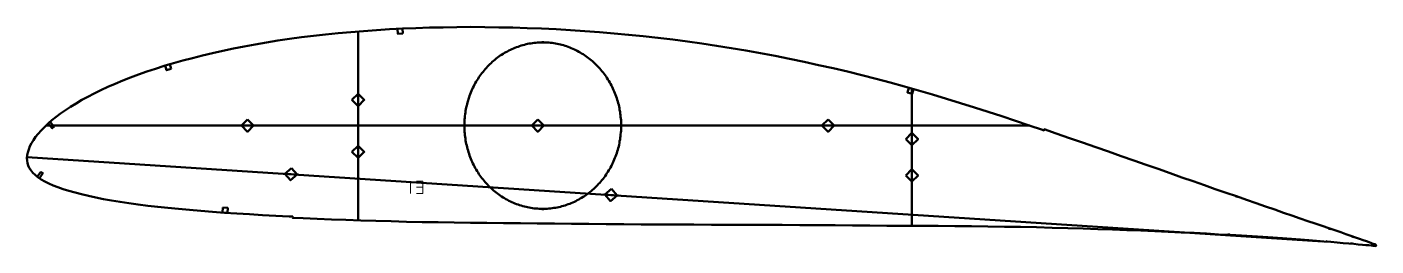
# Model space of a CAD drawing. Header units: metres. Extents: x 9 to 1105, y 102 to 280.
import ezdxf

# ---------------------------------------------------------------- set-up
doc = ezdxf.new("R2010")
doc.units = ezdxf.units.M
doc.layers.add('Layer', color=1, linetype='Continuous', lineweight=50)
doc.layers.add('NumLabel', color=1, linetype='Continuous', lineweight=15)

msp = doc.modelspace()

# ---------------------------------------------------------------- linework, layer by layer
at = {"layer": 'Layer', "color": 7}
for p, q in [((278, 123.1), (278, 276.5)), ((278, 214.8), (278, 226.8)), ((728, 118.6), (728, 230.1)), ((24.3, 200), (823.7, 200)), ((182.1, 200), (194.1, 200)), ((418, 200), (430, 200)), ((653.9, 200), (665.9, 200)), ((728, 183.1), (728, 195.1)), ((278, 172.7), (278, 184.7)), ((9, 174.5), (1061.9, 106)), ((728, 153.6), (728, 165.6)), ((217.5, 160.9), (229.5, 160.2)), ((477.5, 144), (489.5, 143.3))]:
    msp.add_line(p, q, dxfattribs=at)
at = {"layer": 'Layer'}
for p, q in [((428, 267.6), (428, 268.6)), ((364.3, 200), (363.3, 200)), ((491.7, 200), (492.7, 200)), ((991.8, 142.5), (991.4, 141.6)), ((428, 132.4), (428, 131.4)), ((985.5, 112.3), (985.4, 111.3)), ((1067.4, 116.5), (1067.1, 115.5)), ((1086.3, 110), (1086, 109)), ((1065.3, 106.8), (1065.2, 105.8)), ((1085.2, 105), (1085.2, 104))]:
    msp.add_line(p, q, dxfattribs=at)
for points in [[(1104.9, 103.3), (1104.6, 103.4), (1104, 103.6), (1102.9, 104), (1101.4, 104.6), (1099.5, 105.3), (1097.3, 106.1), (1094.6, 107), (1091.7, 108.1), (1088.4, 109.2), (1084.7, 110.5), (1080.7, 111.9), (1076.4, 113.4), (1071.7, 115), (1066.7, 116.7), (1061.3, 118.6), (1055.7, 120.5), (1049.7, 122.5), (1043.4, 124.7), (1036.8, 126.9), (1030, 129.3), (1022.8, 131.8), (1015.4, 134.3), (1007.7, 137), (999.8, 139.7), (991.6, 142.6), (983.2, 145.5), (974.5, 148.5), (965.6, 151.6), (956.5, 154.8), (947.2, 158), (937.8, 161.4), (928.1, 164.8), (918.2, 168.2), (908.2, 171.7), (898.1, 175.3), (887.7, 178.9), (877.3, 182.5), (866.7, 186.2), (856.1, 189.9), (845.3, 193.7), (835.5, 197), (835.2, 196.1), (834.1, 196.5), (823.2, 200.2), (812.2, 203.9), (801.1, 207.6), (790, 211.2), (778.8, 214.8), (767.5, 218.3), (756.2, 221.8), (744.8, 225.2), (733.4, 228.5), (721.9, 231.8), (710.4, 235), (698.8, 238), (687.3, 241), (675.7, 243.9), (664, 246.6), (652.2, 249.2), (640.5, 251.8), (628.6, 254.2), (616.8, 256.6), (605, 258.8), (593.1, 260.9), (581.2, 262.9), (569.3, 264.8), (557.4, 266.6), (545.5, 268.3), (533.6, 269.8), (521.6, 271.3), (509.7, 272.6), (497.8, 273.8), (486, 274.9), (474.1, 275.9), (462.3, 276.8), (450.5, 277.6), (438.8, 278.2), (427.1, 278.8), (415.4, 279.2), (403.8, 279.6), (392.3, 279.8), (380.9, 280), (369.5, 280.1), (358.3, 280), (347.1, 279.8), (336, 279.6), (325, 279.2), (314.1, 278.8), (303.4, 278.3), (292.8, 277.6), (282.3, 276.8), (272, 276), (261.7, 275), (251.6, 274), (241.6, 272.9), (231.9, 271.7), (222.3, 270.4), (212.8, 269), (203.4, 267.5), (194.3, 265.9), (185.3, 264.3), (176.6, 262.6), (168, 260.8), (159.6, 258.9), (151.4, 256.9), (143.3, 254.9), (135.5, 252.8), (127.9, 250.7), (120.5, 248.5), (113.3, 246.2), (106.3, 243.9), (99.6, 241.4), (93, 239), (86.7, 236.5), (80.5, 233.9), (74.7, 231.4), (69, 228.7), (63.6, 226.1), (58.4, 223.4), (53.5, 220.8), (48.8, 218), (44.4, 215.3), (40.2, 212.6), (36.2, 209.8), (32.5, 207.1), (29.1, 204.3), (26, 201.6), (23.1, 198.8), (20.4, 196.1), (18, 193.4), (15.9, 190.8), (14.1, 188.3), (12.6, 185.7), (11.3, 183.2), (10.3, 180.7), (9.6, 178.3), (9.1, 176), (8.9, 173.6), (9, 171.6), (9.3, 169.5), (9.9, 167.5), (10.8, 165.6), (12.1, 163.7), (13.7, 161.7), (15.6, 159.9), (17.8, 158.1), (20.4, 156.3), (23.3, 154.6), (26.6, 153), (30.1, 151.4), (34.1, 149.9), (38.4, 148.4), (43, 147), (48, 145.6), (53.3, 144.2), (59, 142.9), (64.9, 141.6), (71.2, 140.4), (77.7, 139.2), (84.6, 138.1), (91.8, 137), (99.2, 135.9), (107, 134.9), (115.1, 134), (123.4, 133.1), (132.1, 132.3), (141, 131.5), (150.2, 130.7), (159.7, 130), (169.5, 129.3), (179.5, 128.6), (189.7, 128), (200.3, 127.4), (211, 126.8), (222, 126.3), (224.8, 126.1), (224.7, 125.1), (233.2, 124.8), (244.6, 124.3), (256.3, 123.8), (268.1, 123.4), (280.2, 123), (292.4, 122.6), (304.8, 122.3), (317.4, 122), (330.1, 121.7), (343, 121.5), (356.1, 121.3), (369.3, 121.1), (382.7, 121), (396.2, 120.8), (409.9, 120.7), (423.6, 120.5), (437.5, 120.4), (451.4, 120.3), (465.4, 120.2), (479.6, 120.1), (493.8, 120), (508, 119.8), (522.2, 119.8), (536.5, 119.7), (550.9, 119.6), (565.2, 119.5), (579.5, 119.5), (593.9, 119.4), (608.3, 119.4), (622.6, 119.3), (637, 119.2), (651.2, 119.1), (665.5, 119.1), (679.6, 119), (693.7, 118.8), (707.7, 118.7), (721.6, 118.7), (735.5, 118.6), (749.2, 118.5), (762.9, 118.4), (776.4, 118.3), (789.8, 118.1), (803.1, 117.9), (816.3, 117.7), (829.3, 117.4), (842, 117.1), (854.6, 116.8), (867, 116.4), (879.1, 116), (891, 115.6), (902.7, 115.1), (914.1, 114.7), (925.3, 114.2), (936.2, 113.8), (946.8, 113.3), (957.2, 112.8), (967.3, 112.3), (977, 111.7), (986.5, 111.2), (995.7, 110.7), (1004.5, 110.1), (1013, 109.6), (1021.2, 109.1), (1029, 108.5), (1036.5, 108), (1043.6, 107.5), (1050.4, 107), (1056.8, 106.5), (1062.8, 106), (1068.4, 105.5), (1073.6, 105), (1078.5, 104.6), (1082.9, 104.2), (1087, 103.9), (1090.7, 103.5), (1094, 103.2), (1096.8, 103), (1099.3, 102.8), (1101.3, 102.6), (1102.9, 102.4), (1104.1, 102.3), (1104.8, 102.3), (1105.1, 102.2)], [(491.7, 200), (491.7, 201.4), (491.6, 202.8), (491.6, 204.3), (491.5, 205.7), (491.3, 207.1), (491.2, 208.5), (491, 209.9), (490.8, 211.3), (490.5, 212.7), (490.3, 214.1), (490, 215.5), (489.7, 216.9), (489.3, 218.2), (488.9, 219.6), (488.5, 221), (488.1, 222.3), (487.7, 223.6), (487.2, 225), (486.7, 226.3), (486.1, 227.6), (485.6, 228.9), (485, 230.1), (484.4, 231.4), (483.8, 232.7), (483.1, 233.9), (482.4, 235.1), (481.7, 236.3), (481, 237.5), (480.2, 238.7), (479.4, 239.8), (478.6, 241), (477.8, 242.1), (477, 243.2), (476.1, 244.3), (475.2, 245.3), (474.3, 246.4), (473.4, 247.4), (472.4, 248.4), (471.5, 249.4), (470.5, 250.3), (469.5, 251.3), (468.4, 252.2), (467.4, 253.1), (466.3, 254), (465.3, 254.8), (464.2, 255.6), (463.1, 256.4), (461.9, 257.2), (460.8, 257.9), (459.6, 258.6), (458.5, 259.3), (457.3, 260), (456.1, 260.6), (454.9, 261.3), (453.7, 261.8), (452.4, 262.4), (451.2, 262.9), (450, 263.4), (448.7, 263.9), (447.4, 264.4), (446.1, 264.8), (444.9, 265.2), (443.6, 265.5), (442.3, 265.9), (441, 266.2), (439.6, 266.4), (438.3, 266.7), (437, 266.9), (435.7, 267.1), (434.3, 267.2), (433, 267.4), (431.7, 267.5), (430.3, 267.5), (429, 267.6), (427.7, 267.6), (426.3, 267.6), (425, 267.5), (423.7, 267.4), (422.3, 267.3), (421, 267.2), (419.7, 267), (418.3, 266.8), (417, 266.6), (415.7, 266.3), (414.4, 266), (413.1, 265.7), (411.8, 265.4), (410.5, 265), (409.2, 264.6), (407.9, 264.1), (406.7, 263.7), (405.4, 263.2), (404.2, 262.7), (402.9, 262.1), (401.7, 261.6), (400.5, 261), (399.3, 260.3), (398.1, 259.7), (396.9, 259), (395.8, 258.3), (394.6, 257.6), (393.5, 256.8), (392.4, 256), (391.3, 255.2), (390.2, 254.4), (389.1, 253.5), (388.1, 252.6), (387, 251.7), (386, 250.8), (385, 249.9), (384, 248.9), (383.1, 247.9), (382.2, 246.9), (381.2, 245.9), (380.3, 244.8), (379.5, 243.7), (378.6, 242.6), (377.8, 241.5), (377, 240.4), (376.2, 239.3), (375.4, 238.1), (374.7, 236.9), (373.9, 235.7), (373.2, 234.5), (372.6, 233.3), (371.9, 232), (371.3, 230.8), (370.7, 229.5), (370.1, 228.2), (369.6, 226.9), (369.1, 225.6), (368.6, 224.3), (368.1, 223), (367.7, 221.6), (367.3, 220.3), (366.9, 218.9), (366.5, 217.5), (366.2, 216.2), (365.9, 214.8), (365.6, 213.4), (365.3, 212), (365.1, 210.6), (364.9, 209.2), (364.7, 207.8), (364.6, 206.4), (364.5, 205), (364.4, 203.5), (364.4, 202.1), (364.3, 200.7), (364.3, 199.3), (364.4, 197.9), (364.4, 196.5), (364.5, 195), (364.6, 193.6), (364.7, 192.2), (364.9, 190.8), (365.1, 189.4), (365.3, 188), (365.6, 186.6), (365.9, 185.2), (366.2, 183.8), (366.5, 182.5), (366.9, 181.1), (367.3, 179.7), (367.7, 178.4), (368.1, 177), (368.6, 175.7), (369.1, 174.4), (369.6, 173.1), (370.1, 171.8), (370.7, 170.5), (371.3, 169.2), (371.9, 168), (372.6, 166.7), (373.2, 165.5), (373.9, 164.3), (374.7, 163.1), (375.4, 161.9), (376.2, 160.7), (377, 159.6), (377.8, 158.5), (378.6, 157.4), (379.5, 156.3), (380.3, 155.2), (381.2, 154.1), (382.2, 153.1), (383.1, 152.1), (384, 151.1), (385, 150.1), (386, 149.2), (387, 148.3), (388.1, 147.4), (389.1, 146.5), (390.2, 145.6), (391.3, 144.8), (392.4, 144), (393.5, 143.2), (394.6, 142.4), (395.8, 141.7), (396.9, 141), (398.1, 140.3), (399.3, 139.7), (400.5, 139), (401.7, 138.4), (402.9, 137.9), (404.2, 137.3), (405.4, 136.8), (406.7, 136.3), (407.9, 135.9), (409.2, 135.4), (410.5, 135), (411.8, 134.6), (413.1, 134.3), (414.4, 134), (415.7, 133.7), (417, 133.4), (418.3, 133.2), (419.7, 133), (421, 132.8), (422.3, 132.7), (423.7, 132.6), (425, 132.5), (426.3, 132.4), (427.7, 132.4), (429, 132.4), (430.3, 132.5), (431.7, 132.5), (433, 132.6), (434.3, 132.8), (435.7, 132.9), (437, 133.1), (438.3, 133.3), (439.6, 133.6), (441, 133.8), (442.3, 134.1), (443.6, 134.5), (444.9, 134.8), (446.1, 135.2), (447.4, 135.6), (448.7, 136.1), (450, 136.6), (451.2, 137.1), (452.4, 137.6), (453.7, 138.2), (454.9, 138.7), (456.1, 139.4), (457.3, 140), (458.5, 140.7), (459.6, 141.4), (460.8, 142.1), (461.9, 142.8), (463.1, 143.6), (464.2, 144.4), (465.3, 145.2), (466.3, 146), (467.4, 146.9), (468.4, 147.8), (469.5, 148.7), (470.5, 149.7), (471.5, 150.6), (472.4, 151.6), (473.4, 152.6), (474.3, 153.6), (475.2, 154.7), (476.1, 155.7), (477, 156.8), (477.8, 157.9), (478.6, 159), (479.4, 160.2), (480.2, 161.3), (481, 162.5), (481.7, 163.7), (482.4, 164.9), (483.1, 166.1), (483.8, 167.3), (484.4, 168.6), (485, 169.9), (485.6, 171.1), (486.1, 172.4), (486.7, 173.7), (487.2, 175), (487.7, 176.4), (488.1, 177.7), (488.5, 179), (488.9, 180.4), (489.3, 181.8), (489.7, 183.1), (490, 184.5), (490.3, 185.9), (490.5, 187.3), (490.8, 188.7), (491, 190.1), (491.2, 191.5), (491.3, 192.9), (491.5, 194.3), (491.6, 195.7), (491.6, 197.2), (491.7, 198.6), (491.7, 200)]]:
    msp.add_lwpolyline(points, close=True, dxfattribs=at)
for points in [[(314.2, 274.8), (310.2, 274.6), (310, 278.6), (314, 278.8), (314.2, 274.8)], [(126.1, 246), (122.3, 244.9), (121.2, 248.7), (125, 249.9), (126.1, 246)], [(728.1, 225.9), (724.3, 227), (725.4, 230.8), (729.2, 229.7), (728.1, 225.9)], [(273, 220.8), (278, 225.8), (283, 220.8), (278, 215.8), (273, 220.8)], [(30.9, 199.3), (29.4, 197.9), (26.1, 201.7), (27.6, 203), (30.9, 199.3)], [(188.1, 205), (193.1, 200), (188.1, 195), (183.1, 200), (188.1, 205)], [(424, 205), (429, 200), (424, 195), (419, 200), (424, 205)], [(659.9, 205), (664.9, 200), (659.9, 195), (654.9, 200), (659.9, 205)], [(723, 189.1), (728, 194.1), (733, 189.1), (728, 184.1), (723, 189.1)], [(273, 178.7), (278, 183.7), (283, 178.7), (278, 173.7), (273, 178.7)], [(223.8, 165.5), (228.5, 160.2), (223.1, 155.6), (218.5, 160.9), (223.8, 165.5)], [(723, 159.6), (728, 164.6), (733, 159.6), (728, 154.6), (723, 159.6)], [(20.1, 162.6), (21.8, 161.4), (19, 157.3), (17.3, 158.4), (20.1, 162.6)], [(483.8, 148.6), (488.5, 143.3), (483.1, 138.7), (478.5, 144), (483.8, 148.6)], [(168.1, 133.4), (172.1, 133.1), (171.9, 129.1), (167.9, 129.4), (168.1, 133.4)]]:
    msp.add_lwpolyline(points, dxfattribs=at)
at = {"layer": 'NumLabel', "color": 1}
for points in [[(320.5, 155), (320.5, 145)], [(325.5, 155), (330.5, 155), (330.5, 150), (325.5, 150), (330.5, 150), (330.5, 145), (325.5, 145)]]:
    msp.add_lwpolyline(points, dxfattribs=at)

doc.saveas('drawing.dxf')
